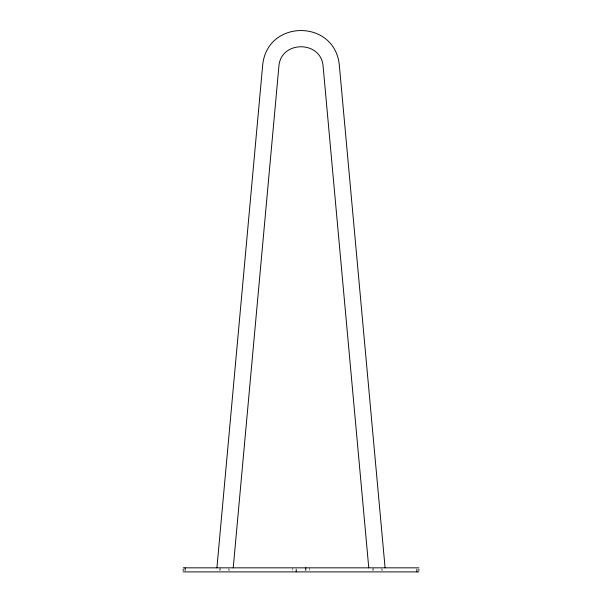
<?xml version="1.0" encoding="UTF-8"?>
<svg xmlns="http://www.w3.org/2000/svg" width="602" height="602" viewBox="0 0 602 602"><rect width="100%" height="100%" fill="white"/><g stroke="black" fill="none" stroke-linecap="round" stroke-linejoin="round"><path stroke-width="0.45" stroke-dasharray="3.01 2.26" d="M382.39 569.191L382.39 570.545M381.66 568.649L381.66 570.275M373.533 567.837L373.533 570.275M372.811 568.739L372.811 570.545M309.466 567.837L309.466 570.275M292.534 567.837L292.534 570.275M229.189 569.191L229.189 570.545M228.467 568.649L228.467 570.275M220.34 567.837L220.34 570.275M219.61 568.739L219.61 570.545"/><path stroke-width="0.9" d="M216.916 567.837L262.698 64.881C267.408 19.113 334.592 19.113 339.302 64.881L385.084 567.837M233.23 567.837L278.884 66.355C280.728 40.244 321.272 40.244 323.116 66.355L368.77 567.837M183.159 567.837L418.841 567.837M183.159 571.9L418.841 571.9M418.841 569.191L418.841 570.545M416.855 569.191L416.855 571.9M305.786 567.837L305.786 570.545M296.214 569.191L296.214 571.9M185.145 567.837L185.145 570.545M183.159 569.191L183.159 570.545"/></g></svg>
